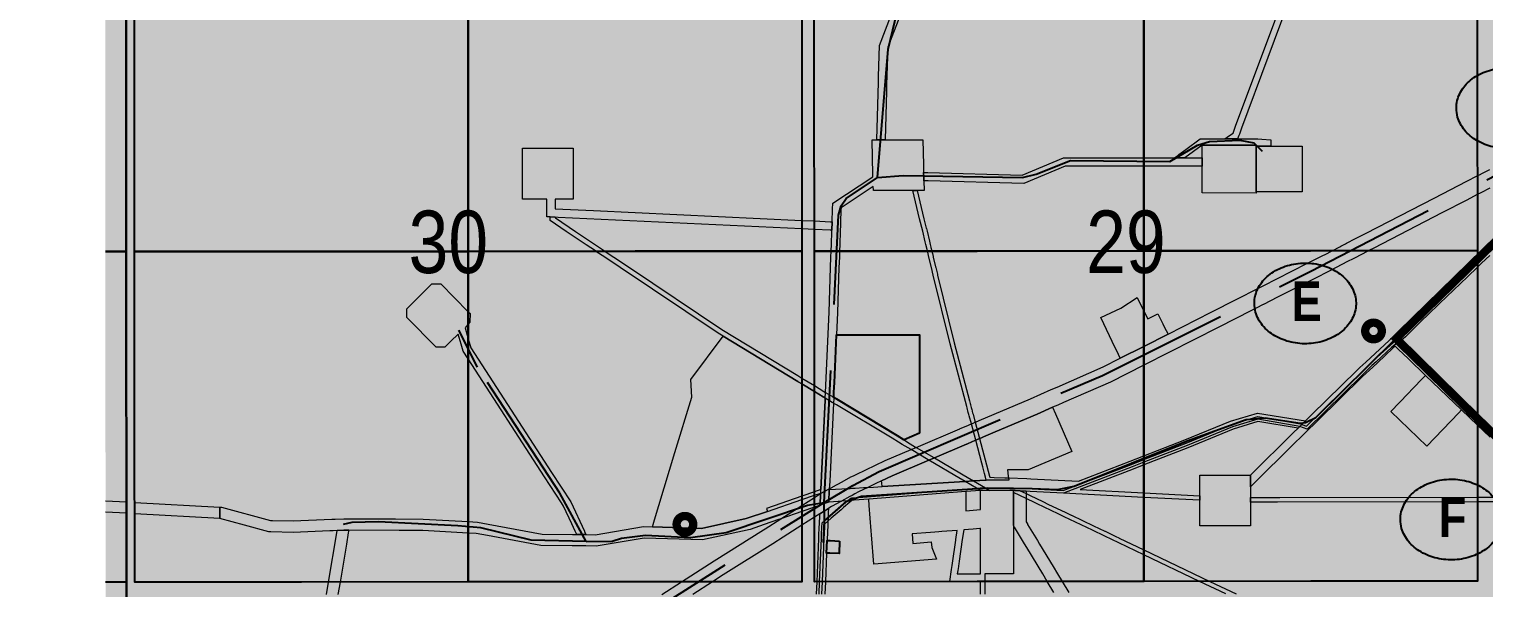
# Model space of a CAD drawing. Extents: x 520549 to 522128, y 6027808 to 6029983.
# Drawn here: x 520630.5 to 520980.3, y 6028829.4 to 6028963.7 of the extents above; entities that cross this region are included whole.
import ezdxf
from ezdxf.enums import TextEntityAlignment as Align

# ---------------------------------------------------------------- set-up
doc = ezdxf.new("R2010")
doc.units = 0
doc.header["$LTSCALE"] = 5
doc.linetypes.add('DASHED2', pattern=[9.525, 6.35, -3.175])
doc.layers.add('AS-ROUTEMAP', color=35, linetype='Continuous', lineweight=0)
for name, color, linetype in [('CG-NOTES', 7, 'Continuous'), ('DML', 35, 'Continuous'), ('Quarters', 8, 'Continuous'), ('RoadSeg', 57, 'DASHED2'), ('ROUTE-MAP-ROUTE', 90, 'Continuous'), ('S-7', 6, 'Continuous'), ('Townships', 57, 'Continuous')]:
    doc.layers.add(name, color=color, linetype=linetype)
doc.layers.add('ROUTE-MAP-BACKGROUND-H', color=7, linetype='Continuous', true_color=0xf0ebff)
doc.styles.add('120', font='ARIALN.TTF', dxfattribs={"height": 13})
doc.styles.add('BOLD', font='ARIALNB.TTF')

# ---------------------------------------------------------------- blocks, each defined once
blk = doc.blocks.new('Route_Letters')
h = blk.add_hatch(color=255)
h.dxf.hatch_style = 1
edge = h.paths.add_edge_path()
edge.add_ellipse((-0.12, 0.46), major_axis=(-11.97, 0), ratio=0.789318, start_angle=0, end_angle=360)
at = {"color": 5}
blk.add_open_spline([(-12.34, 0.46), (-12.34, -0.25), (-12.24, -0.97), (-11.72, -2.79), (-11.14, -3.88), (-9.56, -5.81), (-8.54, -6.66), (-6.22, -8.02), (-4.9, -8.54), (-2.12, -9.17), (-0.66, -9.3), (2.22, -9.13), (3.64, -8.84), (6.27, -7.89), (7.48, -7.22), (9.54, -5.6), (10.38, -4.64), (11.6, -2.54), (11.97, -1.4), (12.18, 0.91), (12.02, 2.08), (11.2, 4.3), (10.54, 5.35), (8.8, 7.2), (7.72, 7.99), (5.29, 9.24), (3.93, 9.68), (1.11, 10.18), (-0.35, 10.23), (-3.22, 9.91), (-4.61, 9.55), (-7.16, 8.47), (-8.32, 7.75), (-10.24, 6.02), (-11, 5.02), (-12.05, 2.86), (-12.32, 1.7), (-12.34, 0.52), (-12.34, 0.49), (-12.34, 0.46)], degree=3, knots=[0, 0, 0, 0, 0.219529, 0.219529, 0.575727, 0.575727, 0.931924, 0.931924, 1.288121, 1.288121, 1.644318, 1.644318, 2.000515, 2.000515, 2.356712, 2.356712, 2.712909, 2.712909, 3.069107, 3.069107, 3.425304, 3.425304, 3.781501, 3.781501, 4.137698, 4.137698, 4.493895, 4.493895, 4.850092, 4.850092, 5.20629, 5.20629, 5.562487, 5.562487, 5.918684, 5.918684, 6.274881, 6.274881, 6.283185, 6.283185, 6.283185, 6.283185], dxfattribs=at)
at = {"color": 14, "style": 'BOLD'}
blk.add_attdef('A', text='', height=9.5, dxfattribs=at).set_placement((0.22, 0.98), align=Align.MIDDLE)
blk = doc.blocks.new('AA')
at = {"const_width": 4}
blk.add_lwpolyline([(-1, 0, 1), (1, 0, 1)], format="xyb", close=True, dxfattribs=at)
blk.add_circle((0, 0), 2)

msp = doc.modelspace()

# ---------------------------------------------------------------- hatches: boundary and pattern name
at = {"layer": 'ROUTE-MAP-BACKGROUND-H'}
h = msp.add_hatch(color=256, dxfattribs=at)
h.dxf.hatch_style = 1
h.paths.add_polyline_path([(520630.49, 6029199.99), (520630.49, 6029147.72), (520648.82, 6029147.71), (520648.95, 6028175.05), (521624.83, 6028176.24), (521907.38, 6028177.2), (521907.38, 6029199.99)])

# ---------------------------------------------------------------- linework, layer by layer
at = {"layer": 'AS-ROUTEMAP', "flags": 128}
for points in [[(520941.04, 6028990.91), (520922.02, 6028939.87), (520921.49, 6028938.46), (520921.37, 6028938.14), (520921.37, 6028938.14), (520921.07, 6028937.33), (520917.96, 6028937.33), (520919.12, 6028938.13), (520919.99, 6028938.74), (520920.07, 6028938.95), (520920.6, 6028940.36), (520939.44, 6028990.91)], [(520840.4, 6028968.27), (520836.93, 6028959.41), (520836.68, 6028950.35), (520836.64, 6028948.82), (520836.33, 6028937.1), (520836.33, 6028937.1), (520834.33, 6028937.09), (520834.7, 6028950.98), (520834.74, 6028952.31), (520834.94, 6028959.81), (520837.88, 6028967.34)], [(520782.63, 6028827.85), (520787.33, 6028830.87), (520795.24, 6028835.95), (520807.09, 6028843.39), (520807.46, 6028843.63), (520811.2, 6028845.99), (520816.32, 6028849.23), (520819.33, 6028851.15), (520820.81, 6028852.08), (520822.88, 6028853.22), (520823.67, 6028853.65), (520823.77, 6028853.71), (520826.02, 6028854.94), (520828.08, 6028856.07), (520828.72, 6028856.38), (520829.35, 6028856.67), (520836.32, 6028859.99), (520842.54, 6028862.64), (520843.82, 6028863.18), (520854.28, 6028867.64), (520854.39, 6028867.68), (520855.77, 6028868.27), (520857.05, 6028868.82), (520857.5, 6028869.01), (520857.97, 6028869.21), (520858.06, 6028869.25), (520858.9, 6028869.61), (520871.26, 6028874.87), (520876.28, 6028877.07), (520877.66, 6028877.67), (520888.75, 6028882.51), (520892.86, 6028884.59), (520898.52, 6028887.45), (520904.35, 6028890.4), (520914.72, 6028895.65), (520920.89, 6028898.82), (520922.62, 6028899.71), (520924.2, 6028900.51), (520927.24, 6028902.04), (520934.1, 6028905.52), (520937.87, 6028907.42), (520941.57, 6028909.3), (520942.11, 6028909.58), (520943.81, 6028910.46), (520945.66, 6028911.41), (520945.92, 6028911.54), (520947, 6028912.1), (520947.24, 6028912.23), (520947.45, 6028912.33), (520949.29, 6028913.28), (520951.96, 6028914.66), (520968.31, 6028923.09), (520976.17, 6028927.15), (520976.21, 6028927.17), (520978.71, 6028928.45), (520979.56, 6028928.89), (520979.6, 6028928.91), (520981.72, 6028930.01)], [(520981.73, 6028925.48), (520979.59, 6028924.39), (520978.71, 6028923.93), (520976.21, 6028922.64), (520970.16, 6028919.52), (520953.82, 6028911.09), (520952.61, 6028910.47), (520951.15, 6028909.71), (520948.85, 6028908.53), (520947.51, 6028907.84), (520943.4, 6028905.72), (520943.22, 6028905.63), (520939.46, 6028903.72), (520930.7, 6028899.29), (520927.3, 6028897.56), (520927.22, 6028897.53), (520925.53, 6028896.67), (520924.45, 6028896.12), (520916.55, 6028892.06), (520898.53, 6028882.95), (520890.48, 6028878.87), (520879.23, 6028873.96), (520877.85, 6028873.36), (520876.6, 6028872.82), (520872.85, 6028871.18), (520862.78, 6028866.89), (520859.95, 6028865.68), (520859.63, 6028865.55), (520859.08, 6028865.31), (520859.01, 6028865.28), (520858.09, 6028864.89), (520857.35, 6028864.57), (520855.97, 6028863.98), (520855.86, 6028863.94), (520848.15, 6028860.65), (520846.83, 6028860.09), (520837.97, 6028856.32), (520835.47, 6028855.13), (520834.09, 6028854.48), (520832.19, 6028853.57), (520829.91, 6028852.49), (520829.01, 6028851.99), (520828.38, 6028851.65), (520827.86, 6028851.36), (520825.81, 6028850.23), (520825.77, 6028850.21), (520825.7, 6028850.19), (520824.81, 6028849.69), (520823.45, 6028848.94), (520822.75, 6028848.56), (520822.69, 6028848.52), (520820.62, 6028847.2), (520819.34, 6028846.39), (520816.32, 6028844.48), (520811.84, 6028841.64), (520809.29, 6028840.02), (520797.39, 6028832.56), (520794.77, 6028830.87), (520790.07, 6028827.85)], [(520859.27, 6028827.91), (520859.26, 6028830.92), (520857.03, 6028830.92), (520856.2, 6028830.92), (520855.15, 6028830.92), (520853.08, 6028830.92), (520851.85, 6028830.92), (520852.28, 6028833.82), (520852.35, 6028834.31), (520852.42, 6028834.81), (520852.51, 6028835.39), (520853.32, 6028840.9), (520853.34, 6028841.02), (520853.67, 6028843.22), (520849.99, 6028842.93), (520849.23, 6028842.88), (520848.23, 6028842.8), (520847.24, 6028842.72), (520842.84, 6028842.37), (520842.98, 6028840.09), (520847.42, 6028840.44), (520847.53, 6028839.08), (520848.68, 6028836.31), (520833.62, 6028835.12), (520833.06, 6028842.15), (520832.98, 6028843.15), (520832.51, 6028849.21), (520832.39, 6028850.73), (520828.9, 6028850.46), (520828.29, 6028850.41), (520827.82, 6028850.37), (520827.59, 6028850.36), (520827.27, 6028850.33), (520825.81, 6028850.23), (520825.77, 6028850.21), (520825.7, 6028850.19), (520825.01, 6028850.15), (520822.75, 6028849.98), (520822.89, 6028853.05), (520825.94, 6028853.22), (520827.95, 6028853.33), (520828.51, 6028853.36), (520829.11, 6028853.39), (520831.08, 6028853.5), (520831.85, 6028853.55), (520832.19, 6028853.57), (520833.54, 6028853.65), (520835.57, 6028853.78), (520855.53, 6028855), (520857.6, 6028855.12), (520860.61, 6028855.31), (520860.46, 6028855.99), (520860.45, 6028856.05), (520860.21, 6028856.93), (520860.12, 6028857.26), (520859.79, 6028858.49), (520859.54, 6028859.42), (520858.09, 6028864.89), (520857.05, 6028868.82), (520856.53, 6028870.77), (520856.45, 6028871.05), (520856.32, 6028871.55), (520856.02, 6028872.68), (520855.93, 6028873.01), (520851.92, 6028888.08), (520847.9, 6028904.61), (520847.47, 6028906.41), (520846.86, 6028908.91), (520846.56, 6028910.12), (520846.5, 6028910.36), (520846.49, 6028910.41), (520846.13, 6028911.91), (520845.97, 6028912.55), (520845.35, 6028915.11), (520844.62, 6028918.11), (520842.98, 6028924.9), (520844.01, 6028924.9), (520845.66, 6028918.11), (520845.9, 6028917.13), (520846.2, 6028915.86), (520846.23, 6028915.77), (520846.39, 6028915.11), (520846.95, 6028912.78), (520846.97, 6028912.71), (520847.16, 6028911.91), (520847.32, 6028911.28), (520847.33, 6028911.2), (520847.53, 6028910.41), (520847.54, 6028910.36), (520847.56, 6028910.28), (520847.68, 6028909.78), (520847.86, 6028909.05), (520847.89, 6028908.91), (520848.46, 6028906.59), (520848.5, 6028906.41), (520848.9, 6028904.79), (520848.94, 6028904.61), (520852.9, 6028888.33), (520856.59, 6028874.39), (520856.77, 6028873.73), (520856.83, 6028873.48), (520856.85, 6028873.41), (520857.03, 6028872.73), (520857.15, 6028872.27), (520857.24, 6028871.94), (520857.27, 6028871.82), (520857.36, 6028871.48), (520857.45, 6028871.16), (520857.88, 6028869.52), (520857.97, 6028869.21), (520858.92, 6028865.63), (520858.96, 6028865.47), (520859.01, 6028865.28), (520861.41, 6028856.23), (520861.47, 6028856.01), (520861.69, 6028856.01), (520862.52, 6028855.98), (520865.08, 6028855.89), (520865.68, 6028855.87), (520865.98, 6028855.86), (520870.38, 6028855.71), (520871.38, 6028855.65), (520871.38, 6028855.65), (520882.79, 6028855.05), (520895.24, 6028859.84), (520898.54, 6028861.13), (520908.39, 6028864.96), (520919.36, 6028869.47), (520925.86, 6028871.44), (520937.36, 6028869.55), (520936.5, 6028868.7), (520936.03, 6028868.23), (520935.62, 6028867.83), (520925.97, 6028869.37), (520920.03, 6028867.57), (520909.13, 6028863.09), (520898.54, 6028858.97), (520895.97, 6028857.96), (520883.19, 6028853.05), (520898.55, 6028852.24), (520911.99, 6028851.53), (520911.99, 6028850.46), (520910.32, 6028850.55), (520898.55, 6028851.17), (520879.24, 6028852.19), (520871.22, 6028852.61), (520870.22, 6028852.66), (520868.8, 6028852.74), (520870.22, 6028852.06), (520871.22, 6028851.58), (520874.2, 6028850.16), (520875.63, 6028849.48), (520879.58, 6028847.59), (520879.64, 6028847.57), (520881.08, 6028846.88), (520881.13, 6028846.85), (520886.38, 6028844.35), (520887.77, 6028843.69), (520889.15, 6028843.03), (520889.19, 6028843.01), (520891.78, 6028841.77), (520892.51, 6028841.43), (520892.58, 6028841.4), (520898.55, 6028838.54), (520914.41, 6028830.98), (520920.73, 6028827.97)], [(520981.74, 6028909.34), (520979.73, 6028907.43), (520978.72, 6028906.46), (520976.36, 6028904.2), (520969.61, 6028897.8), (520969.19, 6028897.4), (520967.23, 6028895.47), (520964.95, 6028893.24), (520964.09, 6028892.39), (520963.67, 6028891.97), (520961.43, 6028889.78), (520960.91, 6028889.3), (520960.91, 6028889.3), (520960.42, 6028888.85), (520959.65, 6028889.58), (520959.3, 6028889.93), (520958.96, 6028890.25), (520960.05, 6028891.24), (520961.32, 6028892.49), (520962.62, 6028893.76), (520965.14, 6028896.24), (520967.51, 6028898.57), (520967.79, 6028898.84), (520976.34, 6028906.96), (520978.72, 6028909.24), (520979.71, 6028910.19), (520980.03, 6028910.49), (520981.74, 6028912.12)], [(520981.77, 6028865.61), (520978.75, 6028868.52), (520974.91, 6028872.18), (520966.24, 6028880.49), (520962.13, 6028884.43), (520959.66, 6028886.77), (520958.94, 6028887.47), (520958.42, 6028887), (520954.67, 6028883.51), (520953.55, 6028882.48), (520951.11, 6028880.22), (520940.25, 6028869.57), (520937.32, 6028866.69), (520935.92, 6028865.31), (520935.25, 6028864.64), (520924.19, 6028853.67), (520924.19, 6028854.89), (520924.19, 6028856.5), (520934.5, 6028866.73), (520935.62, 6028867.83), (520936.03, 6028868.23), (520936.5, 6028868.7), (520937.36, 6028869.55), (520938.84, 6028871.01), (520949.71, 6028881.66), (520950.49, 6028882.41), (520951.9, 6028883.7), (520953.02, 6028884.73), (520957.5, 6028888.9), (520958.51, 6028889.83), (520958.96, 6028890.25), (520959.3, 6028889.93), (520959.65, 6028889.59), (520960.42, 6028888.85), (520961.14, 6028888.14), (520961.14, 6028888.14), (520963.61, 6028885.8), (520978.75, 6028871.29), (520981.77, 6028868.4)], [(520820.44, 6028827.87), (520820.56, 6028830.89), (520820.99, 6028841.29), (520821.03, 6028842.29), (520821.09, 6028843.91), (520821.14, 6028845.05), (520822.6, 6028846.3), (520823.37, 6028846.97), (520825.32, 6028848.65), (520825.76, 6028849.03), (520826.78, 6028849.91), (520827.27, 6028850.33), (520827.84, 6028850.82), (520828.05, 6028851), (520828.34, 6028851.03), (520828.89, 6028851.07), (520828.94, 6028851.08), (520858.3, 6028853.38), (520859.19, 6028853.45), (520860.48, 6028853.45), (520862.15, 6028853.44), (520863.19, 6028853.44), (520864.1, 6028853.44), (520864.31, 6028853.44), (520867.17, 6028853.43), (520879.15, 6028852.8), (520895.53, 6028859.1), (520898.54, 6028860.28), (520908.68, 6028864.23), (520919.62, 6028868.72), (520925.91, 6028870.62), (520936.18, 6028868.83), (520936.5, 6028868.7), (520937.61, 6028868.26), (520950.47, 6028880.87), (520952.73, 6028883.08), (520952.96, 6028883.31), (520953.85, 6028884.12), (520957.74, 6028887.67), (520958.52, 6028888.38), (520959.15, 6028888.96), (520959.82, 6028888.3), (520959.82, 6028888.3), (520960.54, 6028887.59), (520962.98, 6028885.21), (520967, 6028881.27), (520975.58, 6028872.86), (520978.75, 6028869.75), (520981.77, 6028866.79)], [(520981.77, 6028865.94), (520978.75, 6028868.9), (520975.15, 6028872.43), (520966.57, 6028880.83), (520962.53, 6028884.79), (520960.1, 6028887.18), (520959.37, 6028887.89), (520959.15, 6028888.11), (520958.97, 6028887.94), (520958.18, 6028887.23), (520954.35, 6028883.75), (520953.38, 6028882.87), (520953.22, 6028882.71), (520950.9, 6028880.43), (520937.77, 6028867.57), (520936.03, 6028868.23), (520925.94, 6028869.99), (520919.83, 6028868.15), (520908.91, 6028863.66), (520898.54, 6028859.62), (520895.75, 6028858.53), (520879.24, 6028852.19), (520871.22, 6028852.61), (520870.22, 6028852.66), (520868.8, 6028852.74), (520867.61, 6028852.8), (520867.15, 6028852.82), (520864.5, 6028852.83), (520864.29, 6028852.83), (520863.35, 6028852.83), (520862.31, 6028852.83), (520862.27, 6028852.83), (520861.52, 6028852.83), (520860.28, 6028852.84), (520859.22, 6028852.84), (520855.71, 6028852.56), (520832.39, 6028850.73), (520828.9, 6028850.46), (520828.29, 6028850.41), (520827.8, 6028849.99), (520826.34, 6028848.73), (520825.72, 6028848.19), (520823.34, 6028846.14), (520822.56, 6028845.47), (520821.74, 6028844.76), (520821.71, 6028844.15), (520821.65, 6028842.52), (520821.64, 6028842.34), (520821.6, 6028841.33), (520821.17, 6028830.89), (520821.05, 6028827.87)], [(520918.25, 6028827.96), (520911.94, 6028830.98), (520898.56, 6028837.36), (520892.54, 6028840.23), (520889.14, 6028841.86), (520886.18, 6028843.26), (520884.78, 6028843.93), (520879.4, 6028846.5), (520877.91, 6028847.21), (520872.85, 6028849.62), (520871.41, 6028850.31), (520871.22, 6028850.4), (520870.22, 6028850.88), (520867.15, 6028852.34), (520867.15, 6028851.07), (520867.16, 6028848.85), (520867.16, 6028845.1), (520867.16, 6028844.98), (520867.17, 6028844.41), (520867.17, 6028843.97), (520867.18, 6028839.27), (520867.18, 6028838.24), (520867.19, 6028832.76), (520860.33, 6028832.76), (520860.33, 6028830.92), (520860.33, 6028827.91)], [(520876.89, 6028828.34), (520875.31, 6028830.94), (520874.21, 6028832.77), (520870.39, 6028839.09), (520869.85, 6028839.98), (520867.41, 6028844.01), (520867.34, 6028844.12), (520867.17, 6028844.41), (520867.16, 6028844.98), (520867.16, 6028845.1), (520867.16, 6028848.85), (520867.15, 6028851.07), (520867.15, 6028852.34), (520867.15, 6028852.82), (520867.61, 6028852.8), (520868.8, 6028852.74), (520870.22, 6028852.66), (520870.22, 6028852.06), (520870.22, 6028851.55), (520870.22, 6028850.88), (520870.22, 6028850.37), (520870.22, 6028849.76), (520870.22, 6028845.71), (520870.22, 6028845.61), (520870.22, 6028845.26), (520870.51, 6028844.77), (520870.58, 6028844.66), (520872.92, 6028840.79), (520873.46, 6028839.9), (520876.7, 6028834.53), (520877.77, 6028832.77), (520878.87, 6028830.94), (520880.45, 6028828.34)], [(520648.86, 6028850.36), (520653.87, 6028850.08), (520653.87, 6028847.33), (520648.86, 6028847.61)], [(520819.83, 6028827.87), (520819.95, 6028830.89), (520820.37, 6028841.25), (520820.41, 6028842.04), (520820.41, 6028842.25), (520820.47, 6028843.67), (520820.59, 6028846.51), (520820.62, 6028847.2), (520822.69, 6028848.52), (520822.68, 6028848.44), (520822.65, 6028847.64), (520822.6, 6028846.3), (520822.56, 6028845.47), (520822.52, 6028844.47), (520822.45, 6028842.83), (520822.44, 6028842.4), (520822.39, 6028841.39), (520822.37, 6028840.79), (520822.25, 6028837.79), (520821.96, 6028830.89), (520821.84, 6028827.87)], [(520701.96, 6028827.8), (520702.46, 6028830.82), (520704.45, 6028842.67), (520704.54, 6028843.2), (520706.2, 6028843.27), (520707.34, 6028843.27), (520707.23, 6028842.66), (520706.77, 6028839.92), (520705.25, 6028830.82), (520704.74, 6028827.8)]]:
    msp.add_lwpolyline(points, dxfattribs=at)
for points in [[(520845.38, 6028937.1), (520845.53, 6028931.12), (520845.56, 6028930.25), (520845.56, 6028930.12), (520845.58, 6028929.25), (520845.61, 6028928.12), (520845.63, 6028927.24), (520845.69, 6028924.9), (520844.01, 6028924.9), (520842.98, 6028924.9), (520833.49, 6028924.89), (520833.49, 6028924.98), (520833.46, 6028925.86), (520825.71, 6028920.77), (520825.69, 6028920.31), (520825.59, 6028917.31), (520825.57, 6028916.64), (520825.52, 6028915.12), (520825.41, 6028911.92), (520825.36, 6028910.42), (520825.36, 6028910.34), (520825.31, 6028908.92), (520825.22, 6028906.42), (520824.86, 6028895.64), (520824.62, 6028890.2), (520824.12, 6028878.73), (520824.07, 6028877.69), (520824.01, 6028876.35), (520823.96, 6028875.2), (520823.95, 6028874.95), (520823.9, 6028873.82), (520823.07, 6028856.77), (520823.07, 6028856.69), (520823, 6028855.17), (520822.93, 6028853.95), (520822.89, 6028853.22), (520822.89, 6028853.05), (520822.75, 6028849.98), (520820.7, 6028849.27), (520820.81, 6028852.08), (520820.82, 6028852.21), (520820.86, 6028853.02), (520821.91, 6028874.56), (520821.93, 6028875.01), (520821.99, 6028876.4), (520822.85, 6028895.72), (520823.21, 6028906.42), (520823.3, 6028908.92), (520823.35, 6028910.34), (520823.35, 6028910.42), (520823.4, 6028911.92), (520823.51, 6028915.12), (520823.52, 6028915.39), (520823.59, 6028917.41), (520823.69, 6028920.41), (520823.74, 6028921.89), (520833.4, 6028928.23), (520833.39, 6028928.65), (520833.17, 6028937.09), (520834.33, 6028937.09), (520836.33, 6028937.1), (520837.08, 6028937.09), (520845.38, 6028937.1)], [(520929.07, 6028937.1), (520929.07, 6028935.59), (520927.95, 6028935.59), (520927.01, 6028935.59), (520925.56, 6028935.58), (520925.56, 6028935.83), (520921.49, 6028935.83), (520920.39, 6028935.83), (520912.55, 6028935.84), (520908.41, 6028932.78), (520907.23, 6028932.78), (520906.42, 6028932.78), (520906.28, 6028932.78), (520905.9, 6028932.78), (520906.69, 6028933.37), (520906.94, 6028933.55), (520908.63, 6028934.8), (520912.06, 6028937.33), (520912.96, 6028937.33), (520915.96, 6028937.33), (520917.96, 6028937.33), (520921.07, 6028937.33), (520922.14, 6028937.33), (520925.91, 6028937.33), (520926.9, 6028937.26), (520929.07, 6028937.1)], [(520925.55, 6028924.38), (520925.55, 6028924.32), (520912.54, 6028924.34), (520912.54, 6028924.96), (520912.54, 6028927.03), (520912.55, 6028930.77), (520912.55, 6028932.77), (520912.55, 6028935.84), (520920.39, 6028935.83), (520921.49, 6028935.83), (520925.56, 6028935.83), (520925.56, 6028935.58), (520925.55, 6028924.57), (520925.55, 6028924.38)], [(520936.57, 6028935.61), (520936.56, 6028924.6), (520925.55, 6028924.57), (520925.56, 6028935.58), (520927.01, 6028935.59), (520927.95, 6028935.59), (520929.07, 6028935.59), (520936.57, 6028935.61)], [(520756.96, 6028922.87), (520756.96, 6028921.39), (520756.96, 6028920.52), (520766.21, 6028920.09), (520816.29, 6028917.75), (520819.3, 6028917.61), (520823.2, 6028917.42), (520823.59, 6028917.41), (520823.52, 6028915.39), (520823.13, 6028915.41), (520819.3, 6028915.59), (520816.29, 6028915.73), (520757.73, 6028918.47), (520756.96, 6028918.51), (520755.74, 6028918.57), (520754.94, 6028918.6), (520754.94, 6028921.01), (520754.94, 6028922.87), (520749.14, 6028922.86), (520749.14, 6028935.07), (520757.28, 6028935.07), (520758.4, 6028935.07), (520760.54, 6028935.07), (520761.34, 6028935.07), (520761.34, 6028922.87), (520756.96, 6028922.87)], [(520912.55, 6028932.77), (520912.55, 6028930.77), (520905.83, 6028930.78), (520905.07, 6028930.78), (520904.87, 6028930.78), (520903.63, 6028930.78), (520902.9, 6028930.78), (520902.66, 6028930.78), (520901.8, 6028930.78), (520901.09, 6028930.78), (520900.83, 6028930.78), (520898.5, 6028930.79), (520879.58, 6028930.81), (520869.63, 6028926.59), (520846.64, 6028927.22), (520845.63, 6028927.24), (520845.61, 6028928.12), (520845.58, 6028929.25), (520846.59, 6028929.22), (520869.25, 6028928.6), (520879.18, 6028932.81), (520898.5, 6028932.79), (520902.24, 6028932.78), (520902.44, 6028932.78), (520903.19, 6028932.78), (520904.07, 6028932.78), (520904.25, 6028932.78), (520905.02, 6028932.78), (520905.9, 6028932.78), (520906.28, 6028932.78), (520906.42, 6028932.78), (520907.23, 6028932.78), (520908.41, 6028932.78), (520912.55, 6028932.77)], [(520860.48, 6028853.45), (520861.52, 6028852.83), (520860.28, 6028852.84), (520859.22, 6028852.84), (520858.3, 6028853.38), (520855.53, 6028855), (520854.61, 6028855.54), (520854.4, 6028855.66), (520846.83, 6028860.09), (520846.7, 6028860.17), (520842.54, 6028862.64), (520841.87, 6028863.04), (520840.42, 6028863.91), (520839.57, 6028864.41), (520837.99, 6028865.37), (520824.62, 6028873.38), (520824.48, 6028873.47), (520823.9, 6028873.82), (520823.61, 6028873.99), (520821.93, 6028875.01), (520821.78, 6028875.1), (520821.54, 6028875.25), (520821.39, 6028875.34), (520819.32, 6028876.59), (520816.3, 6028878.42), (520815.55, 6028878.88), (520815.41, 6028878.96), (520815.31, 6028879.02), (520797.37, 6028889.89), (520796.2, 6028890.6), (520772.61, 6028906.4), (520768.89, 6028908.9), (520766.79, 6028910.3), (520766.65, 6028910.39), (520764.42, 6028911.89), (520759.65, 6028915.08), (520755.74, 6028917.7), (520755.74, 6028918.09), (520755.74, 6028918.57), (520756.96, 6028918.51), (520756.96, 6028918.38), (520757.02, 6028918.34), (520761.87, 6028915.09), (520766.64, 6028911.89), (520768.87, 6028910.4), (520769, 6028910.3), (520771.1, 6028908.9), (520774.82, 6028906.41), (520797.03, 6028891.52), (520815.29, 6028880.46), (520816.3, 6028879.85), (520819.32, 6028878.02), (520821.6, 6028876.64), (520821.99, 6028876.4), (520823.68, 6028875.38), (520823.96, 6028875.2), (520824.54, 6028874.86), (520824.7, 6028874.76), (520839.29, 6028865.92), (520840.78, 6028865.02), (520840.86, 6028864.96), (520841.71, 6028864.45), (520843.66, 6028863.27), (520843.82, 6028863.18), (520847.99, 6028860.74), (520848.15, 6028860.65), (520856.47, 6028855.79), (520856.63, 6028855.69), (520857.6, 6028855.12), (520860.48, 6028853.45)], [(520735.31, 6028891.92), (520736.09, 6028889.29), (520736.73, 6028887.12), (520756.08, 6028857.16), (520760.76, 6028850.07), (520764, 6028843.03), (520764.04, 6028842.95), (520764.37, 6028842.22), (520762.2, 6028842.25), (520761.82, 6028843.06), (520761.02, 6028844.78), (520759.01, 6028849.09), (520758.51, 6028849.85), (520754.4, 6028856.08), (520736.09, 6028884.43), (520734.89, 6028886.28), (520734.4, 6028887.96), (520733.67, 6028890.43), (520733.14, 6028889.9), (520732.41, 6028889.18), (520730.48, 6028887.26), (520728.36, 6028887.27), (520721.31, 6028894.36), (520721.32, 6028896.48), (520727.34, 6028902.47), (520729.46, 6028902.46), (520736.08, 6028895.8), (520736.51, 6028895.37), (520736.5, 6028893.25), (520736.08, 6028892.78), (520735.58, 6028892.22), (520735.31, 6028891.92)], [(520898.52, 6028895.93), (520899.45, 6028894.09), (520901.86, 6028895.31), (520903.08, 6028892.91), (520903.44, 6028892.19), (520904.35, 6028890.4), (520898.52, 6028887.45), (520892.86, 6028884.59), (520892, 6028886.4), (520891.65, 6028887.12), (520888.2, 6028894.39), (520892.99, 6028896.66), (520896.88, 6028899.17), (520898.52, 6028895.93)], [(520802.93, 6028846.05), (520792.18, 6028843.7), (520780.44, 6028844.07), (520780.36, 6028844.07), (520780.6, 6028844.87), (520780.64, 6028845), (520785.78, 6028861.94), (520789.83, 6028875.24), (520789.57, 6028879.48), (520797.37, 6028889.89), (520815.31, 6028879.02), (520815.41, 6028878.96), (520815.55, 6028878.88), (520816.3, 6028878.42), (520819.32, 6028876.59), (520821.39, 6028875.34), (520821.54, 6028875.25), (520821.78, 6028875.1), (520821.93, 6028875.01), (520821.91, 6028874.56), (520820.86, 6028853.02), (520819.33, 6028852.5), (520816.32, 6028851.46), (520807.77, 6028848.51), (520808.01, 6028847.8), (520802.93, 6028846.05)], [(520974.24, 6028871.49), (520966.6, 6028863.51), (520957.93, 6028871.82), (520962.06, 6028876.13), (520963.1, 6028877.22), (520965.67, 6028879.9), (520966.24, 6028880.49), (520974.91, 6028872.18), (520974.24, 6028871.49)], [(520881.2, 6028862.21), (520870.68, 6028857.76), (520865.78, 6028857.78), (520865.94, 6028856.27), (520865.98, 6028855.86), (520866.04, 6028855.28), (520862.7, 6028855.3), (520862.58, 6028855.3), (520862.26, 6028855.3), (520861.65, 6028855.3), (520860.61, 6028855.31), (520857.6, 6028855.12), (520855.53, 6028855), (520835.57, 6028853.78), (520835.51, 6028854.56), (520835.47, 6028855.13), (520837.97, 6028856.32), (520846.83, 6028860.09), (520848.15, 6028860.65), (520855.86, 6028863.94), (520855.97, 6028863.98), (520857.35, 6028864.57), (520858.09, 6028864.89), (520859.01, 6028865.28), (520859.08, 6028865.31), (520859.63, 6028865.55), (520859.95, 6028865.68), (520862.78, 6028866.89), (520872.85, 6028871.18), (520876.6, 6028872.82), (520877.28, 6028871.26), (520881.2, 6028862.21)], [(520924.2, 6028844.3), (520911.99, 6028844.29), (520911.99, 6028846.56), (520911.99, 6028847.57), (520911.99, 6028848.18), (520911.99, 6028850.46), (520911.99, 6028851.53), (520911.99, 6028856.49), (520924.19, 6028856.5), (520924.19, 6028854.89), (520924.19, 6028853.67), (520924.19, 6028852.25), (520924.19, 6028851.11), (520924.19, 6028850.05), (520924.19, 6028847.76), (520924.19, 6028847.15), (520924.19, 6028845.92), (520924.19, 6028845.86), (520924.2, 6028844.3)], [(520807.2, 6028844.61), (520803.86, 6028843.46), (520792.43, 6028840.95), (520778.39, 6028841.39), (520766.82, 6028839.45), (520764.34, 6028839.48), (520763.29, 6028839.49), (520762.2, 6028839.5), (520761.09, 6028839.51), (520753.57, 6028839.6), (520740.68, 6028841.99), (520737.95, 6028842.5), (520736.1, 6028842.6), (520725.16, 6028843.19), (520720.19, 6028843.21), (520719.49, 6028843.22), (520707.34, 6028843.27), (520706.2, 6028843.27), (520704.54, 6028843.2), (520703.62, 6028843.16), (520702.8, 6028843.13), (520694.01, 6028842.74), (520688.62, 6028842.88), (520688.51, 6028842.9), (520688.13, 6028842.9), (520682.26, 6028844.48), (520676.31, 6028846.08), (520676.31, 6028848.81), (520676.75, 6028848.78), (520688.53, 6028845.63), (520689.03, 6028845.62), (520693.98, 6028845.49), (520703.27, 6028845.89), (520704.09, 6028845.93), (520706.15, 6028846.02), (520714.7, 6028845.98), (520715.41, 6028845.98), (520717.88, 6028845.97), (520718.59, 6028845.97), (520725.24, 6028845.94), (520736.1, 6028845.35), (520738.28, 6028845.23), (520740.83, 6028844.76), (520753.84, 6028842.34), (520761.12, 6028842.26), (520762.2, 6028842.25), (520764.37, 6028842.22), (520766.61, 6028842.2), (520778.21, 6028844.14), (520780.36, 6028844.07), (520780.44, 6028844.07), (520792.18, 6028843.7), (520802.93, 6028846.05), (520808.01, 6028847.8), (520816.32, 6028850.66), (520819.33, 6028851.7), (520820.82, 6028852.21), (520820.81, 6028852.08), (520820.7, 6028849.27), (520819.33, 6028848.8), (520816.32, 6028847.76), (520811.2, 6028845.99), (520810.66, 6028845.81), (520807.2, 6028844.61)], [(520855.71, 6028852.56), (520855.72, 6028847.97), (520859.23, 6028848.25), (520859.22, 6028852.84), (520855.71, 6028852.56)], [(520676.31, 6028848.81), (520676.31, 6028846.08), (520655.88, 6028847.22), (520655.88, 6028849.97), (520676.31, 6028848.81)], [(520926.87, 6028850.05), (520924.19, 6028850.05), (520924.19, 6028851.11), (520927.5, 6028851.12), (520931.2, 6028851.12), (520978.77, 6028851.18), (520981.78, 6028851.18), (520992.86, 6028851.19), (520994.61, 6028851.19), (520995.04, 6028851.19), (520995.04, 6028850.49), (520995.04, 6028850.13), (520994.35, 6028850.13), (520993.83, 6028850.12), (520993.5, 6028850.12), (520981.78, 6028850.11), (520978.77, 6028850.11), (520930.7, 6028850.05), (520930.64, 6028850.05), (520927.01, 6028850.05), (520926.87, 6028850.05)], [(520855.23, 6028843.35), (520854.88, 6028841.02), (520854.11, 6028835.81), (520854.02, 6028835.16), (520853.95, 6028834.74), (520853.93, 6028834.58), (520853.78, 6028833.59), (520853.66, 6028832.75), (520855.74, 6028832.75), (520856.8, 6028832.75), (520857.63, 6028832.75), (520859.26, 6028832.76), (520859.25, 6028836.14), (520859.25, 6028837.17), (520859.25, 6028837.72), (520859.24, 6028841.37), (520859.24, 6028843.49), (520859.25, 6028843.57), (520859.24, 6028843.66), (520859.06, 6028843.65), (520857.5, 6028843.52), (520855.23, 6028843.35)]]:
    msp.add_lwpolyline(points, close=True, dxfattribs=at)
at = {"layer": 'DML'}
for points in [[(520844.62, 6028866.57), (520840.86, 6028864.96), (520840.78, 6028865.02), (520839.29, 6028865.92), (520824.7, 6028874.76), (520824.54, 6028874.86), (520823.96, 6028875.2), (520824.01, 6028876.35), (520824.07, 6028877.69), (520824.12, 6028878.73), (520824.62, 6028890.2), (520825.18, 6028890.2), (520825.37, 6028890.2), (520830.47, 6028890.2), (520832.27, 6028890.2), (520844.62, 6028890.2), (520844.62, 6028868.2), (520844.62, 6028866.57)], [(520825.37, 6028840.66), (520825.25, 6028837.66), (520823, 6028837.76), (520822.25, 6028837.79), (520822.37, 6028840.79), (520823.12, 6028840.76), (520825.37, 6028840.66)]]:
    msp.add_lwpolyline(points, close=True, dxfattribs=at)
at = {"layer": 'Quarters'}
for points in [[(520648.84, 6028990.71), (520653.85, 6028990.71), (520653.85, 6028950.48), (520653.86, 6028910.25), (520648.86, 6028910.25)], [(520648.84, 6028990.71), (520653.85, 6028990.71), (520653.85, 6028950.48), (520653.86, 6028910.25), (520648.86, 6028910.25)], [(520648.86, 6028910.25), (520653.86, 6028910.25), (520653.86, 6028870.02), (520653.87, 6028830.79), (520648.87, 6028830.79)], [(520648.86, 6028910.25), (520653.86, 6028910.25), (520653.86, 6028870.02), (520653.87, 6028830.79), (520648.87, 6028830.79)]]:
    msp.add_lwpolyline(points, dxfattribs=at)
at = {"layer": 'Quarters', "color": 17}
msp.add_lwpolyline([(520648.84, 6028990.71), (520653.85, 6028990.71), (520653.85, 6028950.48), (520653.86, 6028910.25), (520653.86, 6028870.02), (520653.87, 6028830.79), (520648.87, 6028830.79)], dxfattribs=at)
for points in [[(520695.99, 6028830.82), (520655.88, 6028830.79), (520655.87, 6028870.02), (520655.87, 6028910.25), (520655.86, 6028950.48), (520655.86, 6028990.71), (520695.96, 6028990.73), (520736.06, 6028990.75), (520776.16, 6028990.77), (520816.25, 6028990.78), (520816.27, 6028950.56), (520816.29, 6028910.33), (520816.31, 6028870.1), (520816.32, 6028830.88), (520776.21, 6028830.86), (520736.1, 6028830.84)], [(520858.45, 6028830.92), (520819.34, 6028830.89), (520819.32, 6028870.11), (520819.31, 6028910.33), (520819.29, 6028950.56), (520819.27, 6028990.79), (520858.36, 6028990.83), (520898.46, 6028990.87), (520938.56, 6028990.91), (520978.66, 6028990.95), (520978.69, 6028950.72), (520978.72, 6028910.49), (520978.75, 6028870.26), (520978.78, 6028831.04), (520938.67, 6028831), (520898.56, 6028830.96)]]:
    msp.add_lwpolyline(points, close=True, dxfattribs=at)
at = {"layer": 'Quarters'}
for points in [[(520695.97, 6028910.27), (520655.87, 6028910.25), (520655.86, 6028950.48), (520655.86, 6028990.71), (520695.96, 6028990.73), (520736.06, 6028990.75), (520736.07, 6028950.52), (520736.08, 6028910.29)], [(520695.97, 6028910.27), (520655.87, 6028910.25), (520655.86, 6028950.48), (520655.86, 6028990.71), (520695.96, 6028990.73), (520736.06, 6028990.75), (520736.07, 6028950.52), (520736.08, 6028910.29)], [(520776.18, 6028910.31), (520736.08, 6028910.29), (520736.07, 6028950.52), (520736.06, 6028990.75), (520776.16, 6028990.77), (520816.25, 6028990.78), (520816.27, 6028950.56), (520816.29, 6028910.33)], [(520776.18, 6028910.31), (520736.08, 6028910.29), (520736.07, 6028950.52), (520736.06, 6028990.75), (520776.16, 6028990.77), (520816.25, 6028990.78), (520816.27, 6028950.56), (520816.29, 6028910.33)], [(520858.41, 6028910.37), (520819.31, 6028910.33), (520819.29, 6028950.56), (520819.27, 6028990.79), (520858.36, 6028990.83), (520898.46, 6028990.87), (520898.49, 6028950.64), (520898.51, 6028910.41)], [(520858.41, 6028910.37), (520819.31, 6028910.33), (520819.29, 6028950.56), (520819.27, 6028990.79), (520858.36, 6028990.83), (520898.46, 6028990.87), (520898.49, 6028950.64), (520898.51, 6028910.41)], [(520938.62, 6028910.45), (520898.51, 6028910.41), (520898.49, 6028950.64), (520898.46, 6028990.87), (520938.56, 6028990.91), (520978.66, 6028990.95), (520978.69, 6028950.72), (520978.72, 6028910.49)], [(520938.62, 6028910.45), (520898.51, 6028910.41), (520898.49, 6028950.64), (520898.46, 6028990.87), (520938.56, 6028990.91), (520978.66, 6028990.95), (520978.69, 6028950.72), (520978.72, 6028910.49)], [(520695.99, 6028830.82), (520655.88, 6028830.79), (520655.87, 6028870.02), (520655.87, 6028910.25), (520695.97, 6028910.27), (520736.08, 6028910.29), (520736.09, 6028870.06), (520736.1, 6028830.84)], [(520695.99, 6028830.82), (520655.88, 6028830.79), (520655.87, 6028870.02), (520655.87, 6028910.25), (520695.97, 6028910.27), (520736.08, 6028910.29), (520736.09, 6028870.06), (520736.1, 6028830.84)], [(520776.21, 6028830.86), (520736.1, 6028830.84), (520736.09, 6028870.06), (520736.08, 6028910.29), (520776.18, 6028910.31), (520816.29, 6028910.33), (520816.31, 6028870.1), (520816.32, 6028830.88)], [(520776.21, 6028830.86), (520736.1, 6028830.84), (520736.09, 6028870.06), (520736.08, 6028910.29), (520776.18, 6028910.31), (520816.29, 6028910.33), (520816.31, 6028870.1), (520816.32, 6028830.88)], [(520858.45, 6028830.92), (520819.34, 6028830.89), (520819.32, 6028870.11), (520819.31, 6028910.33), (520858.41, 6028910.37), (520898.51, 6028910.41), (520898.54, 6028870.18), (520898.56, 6028830.96)], [(520858.45, 6028830.92), (520819.34, 6028830.89), (520819.32, 6028870.11), (520819.31, 6028910.33), (520858.41, 6028910.37), (520898.51, 6028910.41), (520898.54, 6028870.18), (520898.56, 6028830.96)], [(520938.67, 6028831), (520898.56, 6028830.96), (520898.54, 6028870.18), (520898.51, 6028910.41), (520938.62, 6028910.45), (520978.72, 6028910.49), (520978.75, 6028870.26), (520978.78, 6028831.04)], [(520938.67, 6028831), (520898.56, 6028830.96), (520898.54, 6028870.18), (520898.51, 6028910.41), (520938.62, 6028910.45), (520978.72, 6028910.49), (520978.75, 6028870.26), (520978.78, 6028831.04)]]:
    msp.add_lwpolyline(points, close=True, dxfattribs=at)
at = {"layer": 'RoadSeg'}
msp.add_line((520821.74, 6028845.56), (520821.64, 6028849.97), dxfattribs=at)
for points in [[(520834.45, 6028928.01), (520837.05, 6028958.92), (520839.25, 6028967.83)], [(520821.64, 6028849.97), (520828.57, 6028854), (520834.85, 6028857.37), (520888.57, 6028880.48), (520938.7, 6028905.5), (521009.34, 6028942.21), (521016.84, 6028945.62)], [(520958.91, 6028889.09), (520988.93, 6028918.5), (520997.63, 6028926.01), (520998.63, 6028927.61), (521015.84, 6028943.12), (521016.84, 6028945.62)], [(520834.45, 6028928.01), (520840.65, 6028928.51), (520869.36, 6028928.01), (520872.67, 6028928.81), (520880.87, 6028932.11), (520904.78, 6028931.91), (520911.39, 6028935.81), (520914.29, 6028936.71), (520921.59, 6028937.01), (520924.99, 6028936.41), (520926.99, 6028934.41)], [(520821.64, 6028849.97), (520825.14, 6028919), (520825.74, 6028921.2), (520826.94, 6028923), (520834.45, 6028928.01)], [(520764.41, 6028840.56), (520758.11, 6028852.17), (520738.3, 6028882.48), (520733.79, 6028891.39)], [(520821.74, 6028845.56), (520827.14, 6028850.27), (520830.64, 6028851.47), (520860.96, 6028853.47), (520871.67, 6028853.27), (520877.77, 6028853.07), (520881.77, 6028853.87), (520908.98, 6028864.77), (520923.09, 6028869.88), (520927.69, 6028870.28), (520936.1, 6028868.98), (520937.4, 6028869.18), (520939.9, 6028870.38), (520958.91, 6028889.09)], [(521169.32, 6028710.9), (521114.09, 6028764.72), (521092.48, 6028787.63), (521089.18, 6028790.34), (521087.18, 6028791.44), (521082.67, 6028792.24), (521060.36, 6028792.14), (521055.96, 6028794.34), (521009.34, 6028841.66), (521004.43, 6028846.36), (520993.33, 6028855.37), (520958.91, 6028889.09)], [(520648.88, 6028729.94), (520663.76, 6028741.21), (520686.67, 6028758.82), (520692.17, 6028763.92), (520713.48, 6028780.83), (520729.69, 6028792.74), (520755.91, 6028809.45), (520757.41, 6028809.65), (520771.01, 6028817.95), (520821.64, 6028849.97)], [(520764.41, 6028840.56), (520770.71, 6028840.66), (520772.91, 6028841.36), (520778.72, 6028842.06), (520789.52, 6028841.56), (520798.13, 6028842.76), (520817.64, 6028849.27), (520821.64, 6028849.97)], [(520764.41, 6028840.56), (520751.2, 6028840.86), (520739.1, 6028843.86), (520733.59, 6028844.36), (520714.48, 6028845.26), (520708.08, 6028845.16), (520705.98, 6028844.66)], [(520819.44, 6028790.04), (520819.24, 6028792.74), (520821.74, 6028845.56)]]:
    msp.add_lwpolyline(points, dxfattribs=at)
at = {"layer": 'ROUTE-MAP-ROUTE', "const_width": 2, "flags": 128}
msp.add_lwpolyline([(521018.39, 6028947.13), (520959.18, 6028889.35), (520995.45, 6028853.7)], dxfattribs=at)
at = {"layer": 'Townships'}
for points in [[(520630.49, 6029152.72), (520653.83, 6029152.71), (520653.84, 6029071.17), (520653.85, 6028990.71), (520653.86, 6028910.25), (520653.87, 6028830.79), (520653.87, 6028827.78), (520653.92, 6028747.34), (520653.89, 6028666.85), (520653.9, 6028586.39), (520653.91, 6028506.94), (520653.91, 6028503.92), (520653.92, 6028423.46), (520653.93, 6028343), (520653.94, 6028262.53), (520653.95, 6028183.07), (520653.95, 6028180.06), (520648.95, 6028180.06)], [(520653.91, 6028503.92), (520653.91, 6028506.94), (520653.9, 6028586.39), (520653.89, 6028666.85), (520653.92, 6028747.34), (520653.87, 6028827.78), (520653.87, 6028830.79), (520653.86, 6028910.25), (520653.85, 6028990.71), (520653.84, 6029071.17), (520653.83, 6029152.71), (520655.84, 6029152.71), (520736.01, 6029152.79), (520816.18, 6029152.88), (520819.2, 6029152.88), (520898.36, 6029152.96), (520978.54, 6029153.05), (520981.55, 6029153.05)]]:
    msp.add_lwpolyline(points, dxfattribs=at)

# ---------------------------------------------------------------- block references
at = {"layer": 'CG-NOTES', "xscale": 0.9999917055762054, "yscale": 0.9999917055762054, "zscale": 0.9999917055762054}
for p, values in [((520986.01, 6028944.25), {'A': 'D'}), ((520937.44, 6028897.33), {'A': 'E'}), ((520972.55, 6028845.38), {'A': 'F'})]:
    msp.add_blockref('Route_Letters', p, dxfattribs=at).add_auto_attribs(values)
for p in [(520953.75, 6028891.16), (520788.18, 6028844.69)]:
    msp.add_blockref('AA', p, dxfattribs=at)

# ---------------------------------------------------------------- texts
at = {"layer": 'S-7', "style": '120'}
for s, p in [('30', (520731.29, 6028912.58)), ('29', (520894.22, 6028912.6))]:
    msp.add_text(s, height=15.008, dxfattribs=at).set_placement(p, align=Align.MIDDLE_CENTER)

doc.saveas('drawing.dxf')
